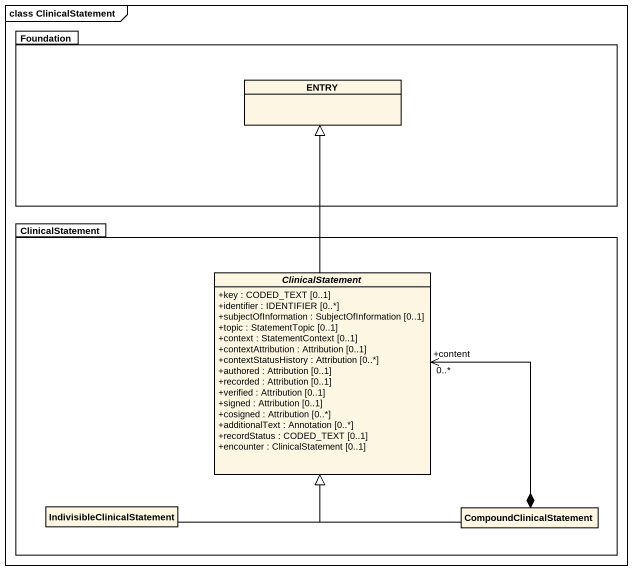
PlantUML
@startuml
mainframe class ClinicalStatement
hide circle
hide empty members
skinparam classAttributeIconSize 0
package Foundation {
  class ENTRY
}
package ClinicalStatement {
  abstract class "ClinicalStatement" as ClinicalStatement_2 {
    +key : CODED_TEXT [0..1]
    +identifier : IDENTIFIER [0..*]
    +subjectOfInformation : SubjectOfInformation [0..1]
    +topic : StatementTopic [0..1]
    +context : StatementContext [0..1]
    +contextAttribution : Attribution [0..1]
    +contextStatusHistory : Attribution [0..*]
    +authored : Attribution [0..1]
    +recorded : Attribution [0..1]
    +verified : Attribution [0..1]
    +signed : Attribution [0..1]
    +cosigned : Attribution [0..*]
    +additionalText : Annotation [0..*]
    +recordStatus : CODED_TEXT [0..1]
    +encounter : ClinicalStatement [0..1]
  }
  class IndivisibleClinicalStatement
  class CompoundClinicalStatement
}
ClinicalStatement_2 -up-|> ENTRY
IndivisibleClinicalStatement -up-|> ClinicalStatement_2
CompoundClinicalStatement -up-|> ClinicalStatement_2
CompoundClinicalStatement *-up-> "+content\n0..*" ClinicalStatement_2
@enduml
